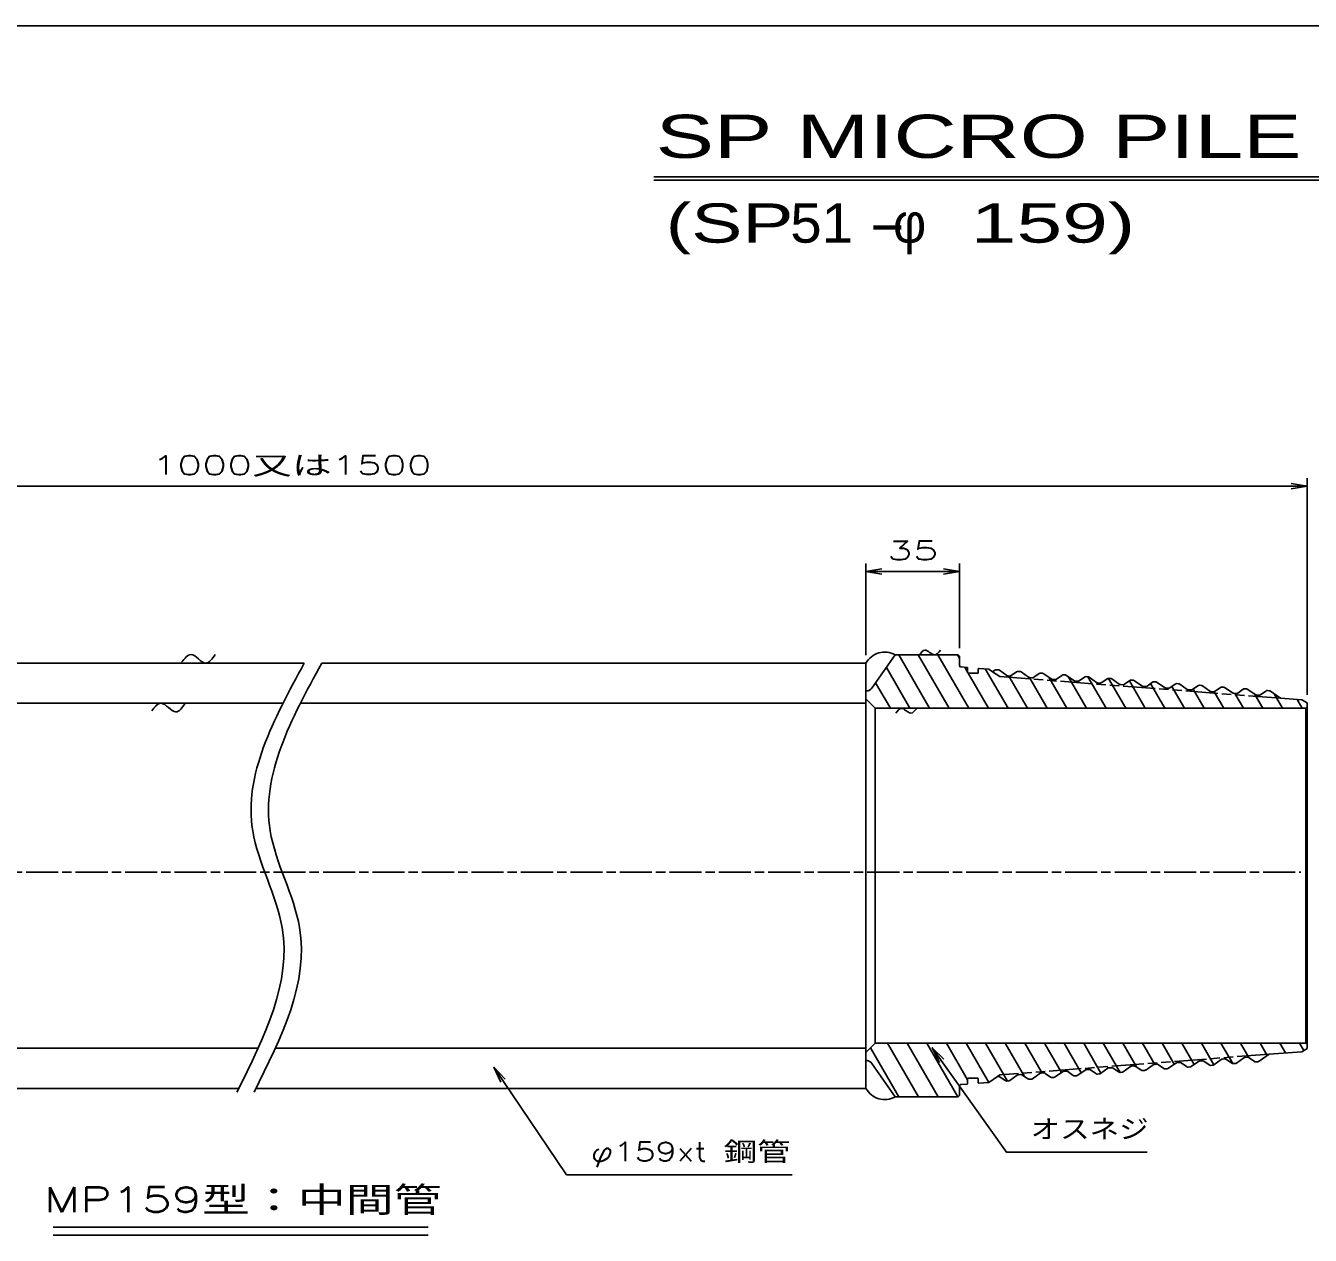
# Model space of a CAD drawing. Units: millimetres at full size, sheet at 1:1; details may follow other scales. Extents: x -1027 to 755, y 2526 to 3786.
# Drawn here: x -601.8 to -121.5, y 3273.6 to 3725.8 of the extents above; entities that cross this region are included whole.
import ezdxf
from ezdxf.enums import TextEntityAlignment as Align

# ---------------------------------------------------------------- set-up
doc = ezdxf.new("R2010")
doc.units = ezdxf.units.MM
for name, pattern in [('CHAIN', [18.5, 12, -1.5, 3.5, -1.5]), ('CHAIN_DOUBLE_DASH', [23.5, 12, -1.5, 3.5, -1.5, 3.5, -1.5]), ('DASHED_SPACED', [12, 6, -6])]:
    doc.linetypes.add(name, pattern=pattern)
for name, color, linetype, lineweight in [('02細線', 81, 'Continuous', 25), ('06寸法注記', 7, 'Continuous', 25), ('0_2', 7, 'Continuous', 25), ('1外形線', 7, 'Continuous', 25), ('7枠', 7, 'Continuous', 25), ('中心線', 1, 'CHAIN', 25), ('画層4', 6, 'DASHED_SPACED', 25), ('細線', 7, 'Continuous', 25)]:
    doc.layers.add(name, color=color, linetype=linetype, lineweight=lineweight)
doc.styles.add('Arial', font='')
doc.styles.add('simplex.shx', font='')
doc.styles.add('ＭＳ Ｐゴシック', font='')
doc.styles.get('Arial').set_extended_font_data('Arial')
doc.styles.get('simplex.shx').set_extended_font_data('simplex.shx')
doc.styles.get('ＭＳ Ｐゴシック').set_extended_font_data('MS PGothic')

# ---------------------------------------------------------------- blocks, each defined once
blk = doc.blocks.new('open_arrow')
at = {"color": 0, "linetype": 'Continuous', "lineweight": -2}
blk.add_lwpolyline([(7.5, 1.25), (0, 0), (7.5, -1.25)], dxfattribs=at)

msp = doc.modelspace()

# ---------------------------------------------------------------- linework, layer by layer
at = {"layer": '02細線'}
for p, q in [((-263.826, 3470.617), (-275.373, 3490.617)), ((-256.494, 3470.617), (-268.041, 3490.617)), ((-249.162, 3470.617), (-260.709, 3490.617)), ((-252.623, 3489.312), (-253.376, 3490.617)), ((-271.159, 3470.617), (-279.989, 3485.911)), ((-249.623, 3484.115), (-250.692, 3485.968)), ((-241.829, 3470.617), (-249.401, 3483.732)), ((-234.497, 3470.617), (-243.019, 3485.378)), ((-227.165, 3470.617), (-234.139, 3482.696)), ((-205.167, 3470.617), (-212.014, 3482.475)), ((-197.835, 3470.617), (-204.654, 3482.427)), ((-278.491, 3470.617), (-284.008, 3480.172)), ((-219.832, 3470.617), (-226.475, 3482.122)), ((-212.5, 3470.617), (-219.207, 3482.233)), ((-190.503, 3470.617), (-196.971, 3481.82)), ((-183.17, 3470.617), (-189.107, 3480.899)), ((-175.838, 3470.617), (-181.18, 3479.869)), ((-168.506, 3470.617), (-173.253, 3478.839)), ((-161.173, 3470.617), (-165.326, 3477.809)), ((-153.841, 3470.617), (-157.435, 3476.842)), ((-146.509, 3470.617), (-149.734, 3476.204)), ((-139.176, 3470.617), (-142.162, 3475.788)), ((-131.844, 3470.617), (-134.968, 3476.028)), ((-124.512, 3470.617), (-126.412, 3473.908)), ((-275.316, 3325.417), (-285.86, 3343.68)), ((-267.983, 3325.417), (-279.53, 3345.417)), ((-260.651, 3325.417), (-272.198, 3345.417)), ((-253.318, 3325.417), (-264.865, 3345.417)), ((-249.623, 3331.715), (-257.533, 3345.417)), ((-241.735, 3330.754), (-250.201, 3345.417)), ((-234.715, 3331.294), (-242.868, 3345.417)), ((-228.378, 3333.018), (-235.536, 3345.417)), ((-221.779, 3334.288), (-228.204, 3345.417)), ((-214.531, 3334.435), (-220.871, 3345.417)), ((-207.14, 3334.332), (-213.539, 3345.417)), ((-199.748, 3334.23), (-206.207, 3345.417)), ((-192.592, 3334.535), (-198.874, 3345.417)), ((-186.418, 3336.541), (-191.542, 3345.417)), ((-179.655, 3337.528), (-184.21, 3345.417)), ((-172.352, 3337.579), (-176.877, 3345.417)), ((-164.961, 3337.476), (-169.545, 3345.417)), ((-157.569, 3337.374), (-162.213, 3345.417)), ((-150.489, 3337.81), (-154.88, 3345.417)), ((-144.454, 3340.057), (-147.548, 3345.417)), ((-137.565, 3340.826), (-140.216, 3345.417)), ((-130.789, 3341.788), (-132.883, 3345.417)), ((-123.952, 3342.648), (-125.551, 3345.417))]:
    msp.add_line(p, q, dxfattribs=at)
for points in [[(-497.614, 3487.517), (-508.989, 3466.613), (-520.364, 3445.709), (-516.901, 3424.818), (-514.907, 3412.789), (-507.994, 3400.764), (-505.899, 3388.685), (-502.359, 3368.268), (-512.586, 3347.696), (-522.812, 3327.124)], [(-491.098, 3487.517), (-502.475, 3466.613), (-513.853, 3445.71), (-510.387, 3424.818), (-508.392, 3412.788), (-501.475, 3400.763), (-499.386, 3388.685), (-495.852, 3368.263), (-506.119, 3347.694), (-516.386, 3327.124)]]:
    msp.add_open_spline(points, degree=3, knots=[0, 0, 0, 0, 1, 1, 1, 2, 2, 2, 3, 3, 3, 3], dxfattribs=at)
at = {"layer": '06寸法注記', "color": 2}
for p, q in [((-366.905, 3669.291), (-3.102, 3669.291)), ((-366.905, 3668.04), (-3.102, 3668.04)), ((-591.574, 3276.639), (-451.272, 3276.639)), ((-591.574, 3273.62), (-451.272, 3273.62))]:
    msp.add_line(p, q, dxfattribs=at)
at = {"layer": '06寸法注記'}
for p, q in [((-287.623, 3490.517), (-287.623, 3524.813)), ((-287.623, 3521.813), (-252.623, 3521.813)), ((-252.623, 3493.117), (-252.623, 3524.813))]:
    msp.add_line(p, q, dxfattribs=at)
for points in [[(-262.853, 3343.73), (-235.082, 3304.748), (-229.082, 3304.748), (-182.471, 3304.748)], [(-426.72, 3336.418), (-399.582, 3296.285), (-393.582, 3296.285), (-315.244, 3296.285)]]:
    msp.add_lwpolyline(points, dxfattribs=at)
at = {"layer": '0_2'}
msp.add_line((-287.623, 3477.117), (-287.449, 3477.117), dxfattribs=at)
for centre, start, end in [((-287.449, 3479.617), 270, 325), ((-287.449, 3336.417), 35, 90)]:
    msp.add_arc(centre, 2.5, start, end, dxfattribs=at)
at = {"layer": '1外形線'}
for p, q in [((-716.876, 3487.517), (-497.614, 3487.517)), ((-491.1, 3487.517), (-287.623, 3487.517)), ((-287.623, 3487.517), (-287.623, 3477.117)), ((-276.694, 3490.617), (-285.401, 3478.183)), ((-253.123, 3490.617), (-276.694, 3490.617)), ((-253.123, 3490.617), (-252.623, 3490.117)), ((-252.623, 3490.117), (-252.623, 3486.58)), ((-249.807, 3485.9), (-252.161, 3486.081)), ((-249.623, 3485.701), (-249.623, 3483.932)), ((-249.423, 3483.732), (-245.823, 3483.732)), ((-245.623, 3483.932), (-245.623, 3485.362)), ((-241.634, 3485.271), (-245.407, 3485.562)), ((-240.247, 3484.301), (-241.634, 3485.271)), ((-240.247, 3484.301), (-239.429, 3484.874)), ((-238.168, 3485.005), (-238.779, 3485.052)), ((-234.913, 3482.895), (-237.671, 3484.827)), ((-233.95, 3482.682), (-234.416, 3482.718)), ((-233.299, 3482.86), (-231.314, 3484.25)), ((-230.054, 3484.38), (-230.664, 3484.427)), ((-226.799, 3482.271), (-229.557, 3484.203)), ((-224.831, 3482.208), (-222.846, 3483.598)), ((-221.586, 3483.729), (-222.196, 3483.776)), ((-218.331, 3481.62), (-221.089, 3483.551)), ((-216.363, 3481.557), (-214.378, 3482.947)), ((-213.118, 3483.078), (-213.728, 3483.125)), ((-209.863, 3480.968), (-212.621, 3482.9)), ((-207.895, 3480.905), (-205.91, 3482.295)), ((-204.65, 3482.426), (-205.26, 3482.473)), ((-225.482, 3482.03), (-226.302, 3482.093)), ((-217.014, 3481.379), (-217.834, 3481.442)), ((-208.546, 3480.727), (-209.366, 3480.791)), ((-201.395, 3480.317), (-204.153, 3482.248)), ((-200.078, 3480.076), (-200.898, 3480.139)), ((-199.427, 3480.254), (-197.442, 3481.644)), ((-196.182, 3481.775), (-196.792, 3481.822)), ((-192.927, 3479.666), (-195.685, 3481.597)), ((-191.61, 3479.425), (-192.43, 3479.488)), ((-190.959, 3479.603), (-188.974, 3480.993)), ((-187.714, 3481.124), (-188.324, 3481.17)), ((-184.459, 3479.014), (-187.217, 3480.946)), ((-183.142, 3478.773), (-183.962, 3478.836)), ((-182.491, 3478.951), (-180.506, 3480.341)), ((-179.246, 3480.472), (-179.856, 3480.519)), ((-175.991, 3478.363), (-178.749, 3480.294)), ((-174.674, 3478.122), (-175.494, 3478.185)), ((-174.023, 3478.3), (-172.038, 3479.69)), ((-170.778, 3479.821), (-171.388, 3479.868)), ((-167.523, 3477.712), (-170.281, 3479.643)), ((-166.206, 3477.471), (-167.026, 3477.534)), ((-165.555, 3477.648), (-163.57, 3479.038)), ((-162.31, 3479.169), (-162.92, 3479.216)), ((-159.055, 3477.06), (-161.813, 3478.991)), ((-157.087, 3476.997), (-155.102, 3478.387)), ((-153.842, 3478.518), (-154.452, 3478.565)), ((-150.587, 3476.409), (-153.345, 3478.34)), ((-148.619, 3476.346), (-146.634, 3477.736)), ((-145.374, 3477.867), (-145.984, 3477.914)), ((-142.119, 3475.757), (-144.877, 3477.689)), ((-287.623, 3477.117), (-287.623, 3474.117)), ((-284.123, 3470.617), (-287.623, 3474.117)), ((-287.623, 3474.117), (-287.623, 3408.017)), ((-157.738, 3476.819), (-158.558, 3476.882)), ((-149.27, 3476.168), (-150.09, 3476.231)), ((-140.802, 3475.516), (-141.622, 3475.579)), ((-140.151, 3475.694), (-138.166, 3477.084)), ((-136.907, 3477.215), (-137.516, 3477.262)), ((-132.623, 3474.386), (-136.41, 3477.037)), ((-132.623, 3474.386), (-124.617, 3473.77)), ((-124.617, 3473.77), (-122.623, 3472.617)), ((-716.876, 3472.517), (-505.573, 3472.517)), ((-498.982, 3472.517), (-287.623, 3472.517)), ((-123.123, 3470.617), (-284.123, 3470.617)), ((-284.123, 3470.617), (-284.123, 3345.417)), ((-123.123, 3470.617), (-122.623, 3471.117)), ((-123.123, 3470.617), (-123.123, 3345.417)), ((-122.623, 3472.617), (-122.623, 3471.117)), ((-122.623, 3471.117), (-122.623, 3408.017)), ((-287.623, 3341.917), (-287.623, 3408.017)), ((-122.623, 3344.917), (-122.623, 3408.017)), ((-716.876, 3343.517), (-514.92, 3343.517)), ((-508.366, 3343.517), (-287.623, 3343.517)), ((-284.123, 3345.417), (-287.623, 3341.917)), ((-123.123, 3345.417), (-284.123, 3345.417)), ((-124.617, 3342.263), (-122.623, 3343.417)), ((-123.123, 3345.417), (-122.623, 3344.917)), ((-122.623, 3343.417), (-122.623, 3344.917)), ((-287.623, 3338.917), (-287.623, 3341.917)), ((-287.623, 3328.517), (-287.623, 3338.917)), ((-287.623, 3338.917), (-287.084, 3338.917)), ((-170.44, 3338.237), (-171.26, 3338.174)), ((-163.289, 3338.647), (-166.047, 3336.716)), ((-161.972, 3338.888), (-162.792, 3338.825)), ((-161.321, 3338.71), (-159.336, 3337.32)), ((-154.821, 3339.299), (-157.579, 3337.367)), ((-153.504, 3339.54), (-154.324, 3339.477)), ((-152.853, 3339.362), (-150.868, 3337.972)), ((-146.353, 3339.95), (-149.111, 3338.019)), ((-145.036, 3340.191), (-145.856, 3340.128)), ((-144.385, 3340.013), (-142.4, 3338.623)), ((-141.141, 3338.492), (-141.75, 3338.445)), ((-136.857, 3341.322), (-140.644, 3338.67)), ((-136.857, 3341.322), (-124.617, 3342.263)), ((-276.694, 3325.417), (-285.401, 3337.85)), ((-231.033, 3333.436), (-233.791, 3331.505)), ((-229.716, 3333.677), (-230.536, 3333.614)), ((-229.065, 3333.499), (-227.08, 3332.109)), ((-222.565, 3334.088), (-225.323, 3332.156)), ((-221.248, 3334.329), (-222.068, 3334.265)), ((-220.597, 3334.151), (-218.612, 3332.761)), ((-214.097, 3334.739), (-216.855, 3332.808)), ((-212.78, 3334.98), (-213.6, 3334.917)), ((-212.129, 3334.802), (-210.144, 3333.412)), ((-205.629, 3335.39), (-208.387, 3333.459)), ((-204.312, 3335.631), (-205.132, 3335.568)), ((-203.661, 3335.453), (-201.676, 3334.063)), ((-200.416, 3333.932), (-201.026, 3333.886)), ((-197.161, 3336.042), (-199.919, 3334.11)), ((-195.844, 3336.283), (-196.664, 3336.22)), ((-195.193, 3336.105), (-193.208, 3334.715)), ((-191.948, 3334.584), (-192.558, 3334.537)), ((-188.693, 3336.693), (-191.451, 3334.762)), ((-187.376, 3336.934), (-188.196, 3336.871)), ((-186.725, 3336.756), (-184.74, 3335.366)), ((-183.48, 3335.235), (-184.09, 3335.188)), ((-180.225, 3337.345), (-182.983, 3335.413)), ((-178.908, 3337.585), (-179.728, 3337.522)), ((-178.257, 3337.408), (-176.272, 3336.018)), ((-175.012, 3335.887), (-175.622, 3335.84)), ((-171.757, 3337.996), (-174.515, 3336.065)), ((-169.789, 3338.059), (-167.804, 3336.669)), ((-166.544, 3336.538), (-167.154, 3336.491)), ((-158.076, 3337.189), (-158.686, 3337.142)), ((-149.608, 3337.841), (-150.218, 3337.794)), ((-252.623, 3325.917), (-252.623, 3329.454)), ((-249.807, 3330.133), (-252.161, 3329.952)), ((-249.623, 3330.333), (-249.623, 3332.101)), ((-249.423, 3332.301), (-245.823, 3332.301)), ((-245.623, 3332.101), (-245.623, 3330.671)), ((-241.634, 3330.762), (-245.407, 3330.472)), ((-238.427, 3333.007), (-241.634, 3330.762)), ((-238.184, 3333.026), (-238.427, 3333.007)), ((-237.533, 3332.848), (-235.548, 3331.458)), ((-234.288, 3331.327), (-234.898, 3331.28)), ((-225.82, 3331.978), (-226.43, 3331.931)), ((-217.352, 3332.63), (-217.962, 3332.583)), ((-208.884, 3333.281), (-209.494, 3333.234)), ((-716.876, 3328.517), (-522.12, 3328.517)), ((-515.628, 3328.517), (-287.623, 3328.517)), ((-253.123, 3325.417), (-276.694, 3325.417)), ((-253.123, 3325.417), (-252.623, 3325.917))]:
    msp.add_line(p, q, dxfattribs=at)
for centre, radius, start, end in [((-280.636, 3483.698), 7.963, 60.33299, 151.34047), ((-252.123, 3486.58), 0.5, 180, 265.6013), ((-249.823, 3485.701), 0.2, 0, 85.6013), ((-249.423, 3483.932), 0.2, 180, 270), ((-245.823, 3483.932), 0.2, 270, 0), ((-245.423, 3485.362), 0.2, 85.6013, 180), ((-238.855, 3484.055), 1, 85.6013, 125), ((-238.245, 3484.008), 1, 55, 85.6013), ((-234.34, 3483.715), 1, 235, 265.6013), ((-233.873, 3483.679), 1, 265.6013, 305), ((-230.741, 3483.43), 1, 85.6013, 125), ((-230.13, 3483.383), 1, 55, 85.6013), ((-226.225, 3483.09), 1, 235, 265.6013), ((-222.273, 3482.779), 1, 85.6013, 125), ((-221.662, 3482.732), 1, 55, 85.6013), ((-213.805, 3482.128), 1, 85.6013, 125), ((-213.194, 3482.081), 1, 55, 85.6013), ((-205.337, 3481.476), 1, 85.6013, 125), ((-204.726, 3481.429), 1, 55, 85.6013), ((-225.405, 3483.027), 1, 265.6013, 305), ((-217.757, 3482.439), 1, 235, 265.6013), ((-216.937, 3482.376), 1, 265.6013, 305), ((-209.289, 3481.788), 1, 235, 265.6013), ((-208.469, 3481.725), 1, 265.6013, 305), ((-200.821, 3481.136), 1, 235, 265.6013), ((-200.001, 3481.073), 1, 265.6013, 305), ((-196.869, 3480.825), 1, 85.6013, 125), ((-196.258, 3480.778), 1, 55, 85.6013), ((-192.353, 3480.485), 1, 235, 265.6013), ((-191.533, 3480.422), 1, 265.6013, 305), ((-188.401, 3480.173), 1, 85.6013, 125), ((-187.79, 3480.126), 1, 55, 85.6013), ((-183.885, 3479.833), 1, 235, 265.6013), ((-183.065, 3479.77), 1, 265.6013, 305), ((-179.933, 3479.522), 1, 85.6013, 125), ((-179.322, 3479.475), 1, 55, 85.6013), ((-175.417, 3479.182), 1, 235, 265.6013), ((-174.597, 3479.119), 1, 265.6013, 305), ((-171.465, 3478.871), 1, 85.6013, 125), ((-170.854, 3478.824), 1, 55, 85.6013), ((-166.949, 3478.531), 1, 235, 265.6013), ((-166.129, 3478.468), 1, 265.6013, 305), ((-162.997, 3478.219), 1, 85.6013, 125), ((-162.386, 3478.172), 1, 55, 85.6013), ((-154.529, 3477.568), 1, 85.6013, 125), ((-153.918, 3477.521), 1, 55, 85.6013), ((-146.061, 3476.917), 1, 85.6013, 125), ((-145.45, 3476.87), 1, 55, 85.6013), ((-158.481, 3477.879), 1, 235, 265.6013), ((-157.661, 3477.816), 1, 265.6013, 305), ((-150.013, 3477.228), 1, 235, 265.6013), ((-149.193, 3477.165), 1, 265.6013, 305), ((-141.545, 3476.577), 1, 235, 265.6013), ((-140.725, 3476.513), 1, 265.6013, 305), ((-137.593, 3476.265), 1, 85.6013, 125), ((-136.983, 3476.218), 1, 55, 85.6013), ((-171.183, 3337.177), 1, 94.3987, 125), ((-170.363, 3337.24), 1, 55, 94.3987), ((-162.715, 3337.828), 1, 94.3987, 125), ((-161.895, 3337.891), 1, 55, 94.3987), ((-154.247, 3338.48), 1, 94.3987, 125), ((-153.427, 3338.543), 1, 55, 94.3987), ((-145.779, 3339.131), 1, 94.3987, 125), ((-144.959, 3339.194), 1, 55, 94.3987), ((-141.827, 3339.442), 1, 235, 274.3987), ((-141.217, 3339.489), 1, 274.3987, 305), ((-230.459, 3332.617), 1, 94.3987, 125), ((-229.639, 3332.68), 1, 55, 94.3987), ((-221.991, 3333.268), 1, 94.3987, 125), ((-221.171, 3333.332), 1, 55, 94.3987), ((-213.523, 3333.92), 1, 94.3987, 125), ((-212.703, 3333.983), 1, 55, 94.3987), ((-209.571, 3334.231), 1, 235, 274.3987), ((-208.96, 3334.278), 1, 274.3987, 305), ((-205.055, 3334.571), 1, 94.3987, 125), ((-204.235, 3334.634), 1, 55, 94.3987), ((-201.103, 3334.883), 1, 235, 274.3987), ((-200.492, 3334.93), 1, 274.3987, 305), ((-196.587, 3335.223), 1, 94.3987, 125), ((-195.767, 3335.286), 1, 55, 94.3987), ((-192.635, 3335.534), 1, 235, 274.3987), ((-192.024, 3335.581), 1, 274.3987, 305), ((-188.119, 3335.874), 1, 94.3987, 125), ((-187.299, 3335.937), 1, 55, 94.3987), ((-184.167, 3336.185), 1, 235, 274.3987), ((-183.556, 3336.232), 1, 274.3987, 305), ((-179.651, 3336.525), 1, 94.3987, 125), ((-178.831, 3336.588), 1, 55, 94.3987), ((-175.699, 3336.837), 1, 235, 274.3987), ((-175.088, 3336.884), 1, 274.3987, 305), ((-167.231, 3337.488), 1, 235, 274.3987), ((-166.62, 3337.535), 1, 274.3987, 305), ((-158.763, 3338.14), 1, 235, 274.3987), ((-158.152, 3338.186), 1, 274.3987, 305), ((-150.295, 3338.791), 1, 235, 274.3987), ((-149.684, 3338.838), 1, 274.3987, 305), ((-252.123, 3329.454), 0.5, 94.3987, 180), ((-249.823, 3330.333), 0.2, 274.3987, 0), ((-249.423, 3332.101), 0.2, 90, 180), ((-245.823, 3332.101), 0.2, 0, 90), ((-245.423, 3330.671), 0.2, 180, 274.3987), ((-238.107, 3332.029), 1, 55, 94.3987), ((-234.975, 3332.277), 1, 235, 274.3987), ((-234.364, 3332.324), 1, 274.3987, 305), ((-226.507, 3332.928), 1, 235, 274.3987), ((-225.896, 3332.975), 1, 274.3987, 305), ((-218.039, 3333.58), 1, 235, 274.3987), ((-217.428, 3333.627), 1, 274.3987, 305), ((-280.636, 3332.336), 7.963, 208.65953, 299.66701)]:
    msp.add_arc(centre, radius, start, end, dxfattribs=at)
for points in [[(-267.509, 3490.617), (-266.911, 3491.473), (-266.313, 3492.329), (-265.603, 3492.385), (-264.499, 3492.474), (-263.123, 3490.63), (-261.967, 3490.617), (-261.157, 3490.607), (-260.456, 3491.496), (-259.754, 3492.385)], [(-543.472, 3487.86), (-542.346, 3489.318), (-541.22, 3490.776), (-539.967, 3490.722), (-538.207, 3490.647), (-536.195, 3487.583), (-534.477, 3487.51), (-533.186, 3487.454), (-532.061, 3489.088), (-530.936, 3490.722)], [(-554.665, 3469.654), (-553.539, 3471.112), (-552.413, 3472.57), (-551.161, 3472.516), (-549.4, 3472.441), (-547.388, 3469.377), (-545.671, 3469.304), (-544.379, 3469.248), (-543.254, 3470.882), (-542.129, 3472.516)], [(-276.393, 3468.846), (-275.795, 3469.702), (-275.198, 3470.558), (-274.487, 3470.615), (-273.383, 3470.704), (-272.007, 3468.86), (-270.851, 3468.846), (-270.042, 3468.837), (-269.34, 3469.726), (-268.638, 3470.615)]]:
    msp.add_open_spline(points, degree=3, knots=[0, 0, 0, 0, 1, 1, 1, 2, 2, 2, 3, 3, 3, 3], dxfattribs=at)
at = {"layer": '7枠'}
msp.add_line((725.191, 3725.803), (-951.809, 3725.803), dxfattribs=at)
at = {"layer": '中心線'}
msp.add_line((-879.125, 3409.41), (-125.023, 3409.41), dxfattribs=at)
at = {"layer": '画層4', "linetype": 'CHAIN_DOUBLE_DASH'}
for p, q in [((-240.247, 3484.301), (-237.623, 3482.463)), ((-132.623, 3474.386), (-237.623, 3482.463)), ((-136.857, 3341.322), (-237.623, 3333.57)), ((-238.427, 3333.007), (-237.623, 3333.57))]:
    msp.add_line(p, q, dxfattribs=at)
at = {"layer": '細線'}
for p, q in [((-122.623, 3475.617), (-122.623, 3556.713)), ((-881.876, 3553.713), (-122.623, 3553.713))]:
    msp.add_line(p, q, dxfattribs=at)

# ---------------------------------------------------------------- block references
at = {"layer": '06寸法注記', "xscale": 0.8, "yscale": 0.8}
msp.add_blockref('open_arrow', (-287.623, 3521.813), dxfattribs=at)
for p, rotation in [((-252.623, 3521.813), 180), ((-262.853, 3343.73), 305.5), ((-426.72, 3336.418), 304.1)]:
    msp.add_blockref('open_arrow', p, dxfattribs=dict(at, rotation=rotation))
at = {"layer": '細線', "xscale": 0.8, "yscale": 0.8, "rotation": 180}
msp.add_blockref('open_arrow', (-122.623, 3553.713), dxfattribs=at)

# ---------------------------------------------------------------- texts
at = {"layer": '02細線', "color": 7}
for s, height, style, width, p in [('SP MICRO PILE SYSTEM', 16.13, 'Arial', 1.45, (-366.246, 3671.553)), ('(SP', 14.66, 'Arial', 1.4, (-362.487, 3640.299)), ('159)', 14.66, 'Arial', 1.5, (-248.426, 3640.299)), ('51', 14.66, 'ＭＳ Ｐゴシック', 1.1, (-315.912, 3640.299)), ('-', 14.66, 'Arial', 2.1, (-286.821, 3640.299))]:
    msp.add_text(s, height=height, dxfattribs=dict(at, style=style, width=width)).set_placement(p, align=Align.BOTTOM_LEFT)
at = {"layer": '02細線', "color": 7, "style": 'ＭＳ Ｐゴシック'}
msp.add_text('φ', height=14.66, dxfattribs=at).set_placement((-277.516, 3640.299), align=Align.BOTTOM_LEFT)
at = {"layer": '06寸法注記', "style": 'simplex.shx'}
for s, height, width, p in [('35', 7.038, 1.6, (-270.123, 3529.613)), ('MP159型：中間管', 9.384, 1.4, (-520.626, 3286.951))]:
    msp.add_text(s, height=height, dxfattribs=dict(at, width=width)).set_placement(p, align=Align.MIDDLE_CENTER)
for s, width, p in [('オスネジ', 1.15, (-226.082, 3307.748)), ('φ159xt 鋼管', 1.3, (-390.582, 3299.285))]:
    msp.add_text(s, height=7.038, dxfattribs=dict(at, width=width)).set_placement(p, align=Align.BOTTOM_LEFT)
at = {"layer": '細線', "style": 'simplex.shx', "width": 1.55}
msp.add_text('1000又は1500', height=7.038, dxfattribs=at).set_placement((-502.25, 3561.513), align=Align.MIDDLE_CENTER)

doc.saveas('drawing.dxf')
